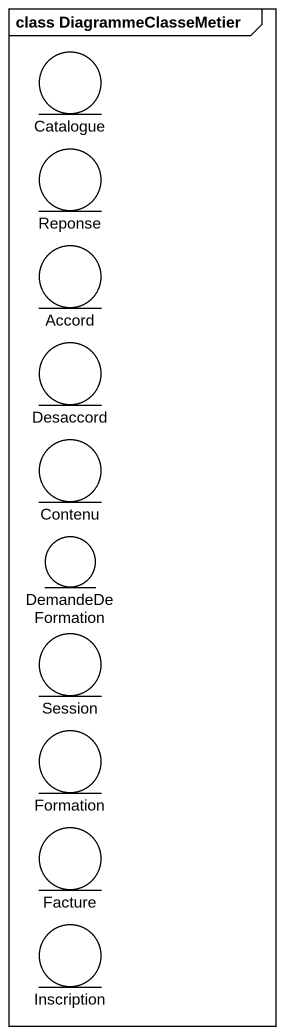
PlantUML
@startuml
mainframe class DiagrammeClasseMetier
entity Catalogue
entity Reponse
entity Accord
entity Desaccord
entity Contenu
entity DemandeDeFormation
entity Session
entity Formation
entity Facture
entity Inscription
@enduml
